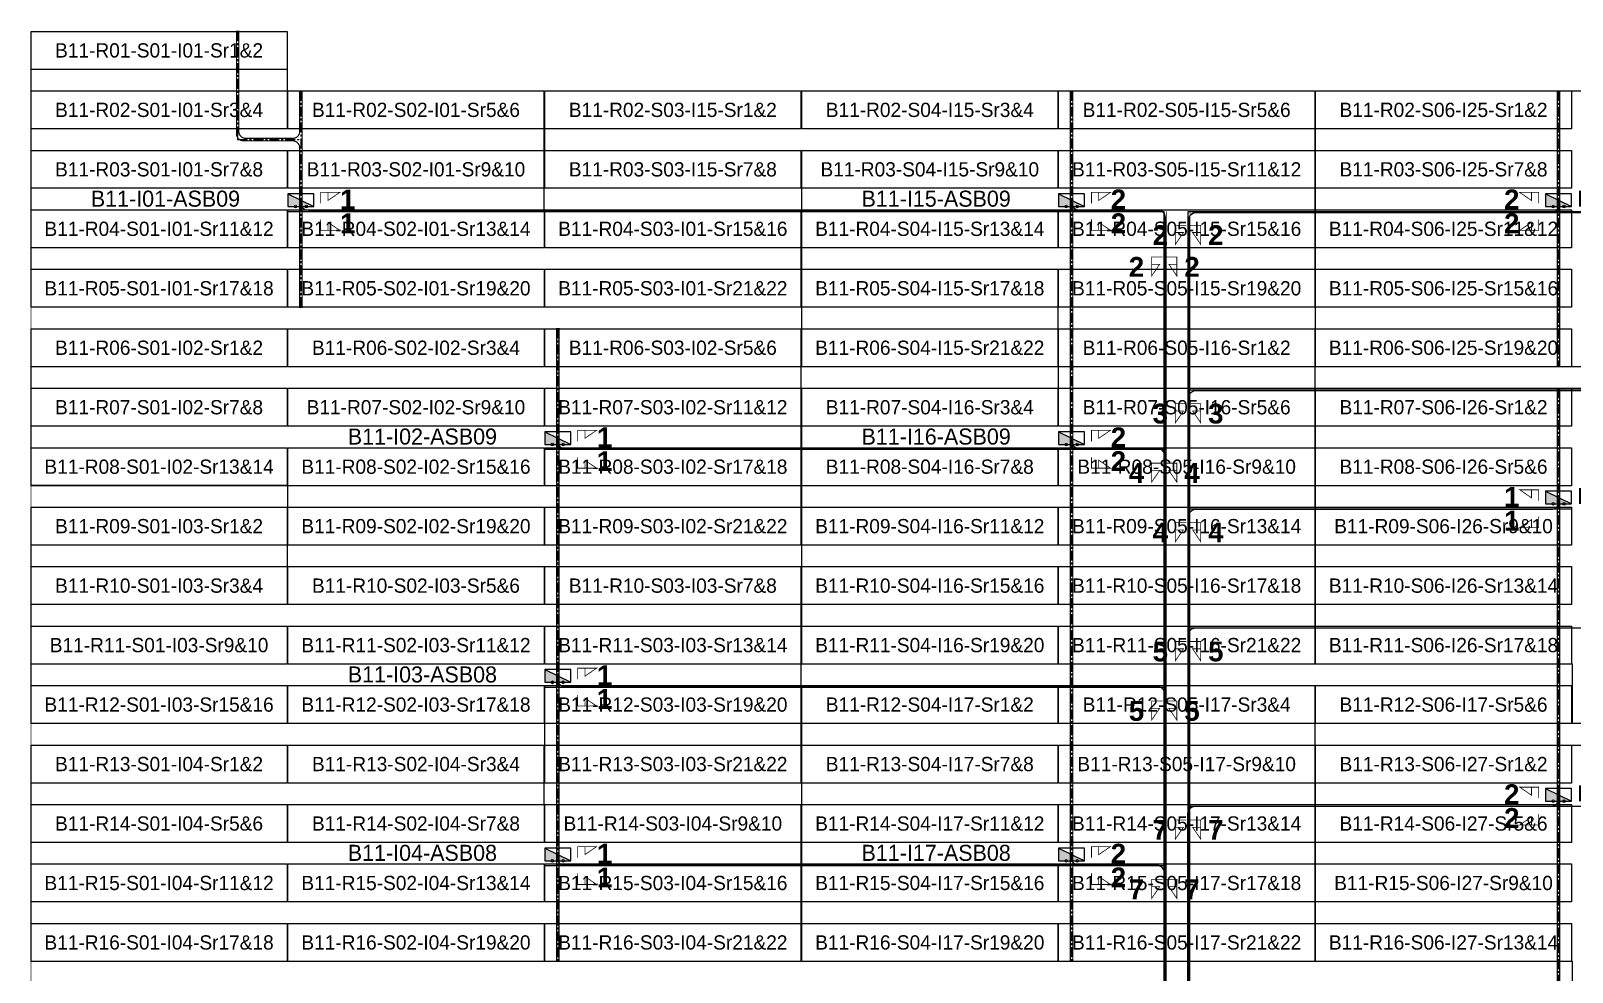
# Model space of a CAD drawing. Header units: metres. Extents: x 532315 to 532639, y 2674917 to 2675304.
# Drawn here: x 532314.6 to 532509, y 2675185.4 to 2675304.2 of the extents above; entities that cross this region are included whole.
import ezdxf
from ezdxf.enums import TextEntityAlignment as Align

# ---------------------------------------------------------------- set-up
doc = ezdxf.new("R2010")
doc.units = ezdxf.units.M
doc.header["$MEASUREMENT"] = 0
doc.linetypes.add('CENTER', pattern=[2, 1.25, -0.25, 0.25, -0.25])
doc.layers.add('Boundary-12.5 MW Block', color=6, linetype='Continuous', lineweight=9)
doc.layers.add('PILE', color=1, linetype='Continuous', lineweight=15)
for name, color, linetype in [('DC Trench BL-11', 40, 'Continuous'), ('E-Inverter Grouping', 2, 'Continuous'), ('Inverter Block-11', 7, 'Continuous'), ('LT Cable(AG) INV to LT Panel BL-11', 2, 'Continuous'), ('Messenger Wire Block-11 (Master Path)', 30, 'Continuous'), ('Messenger Wire Block-11 (MW Path)', 191, 'Continuous'), ('MMS Table Block-11', 8, 'Continuous'), ('Plan Line - DC BL-11', 40, 'Continuous'), ('Section Marking BL-11', 2, 'Continuous')]:
    doc.layers.add(name, color=color, linetype=linetype)
doc.styles.add('BoldTextStyle', font='arialbd.ttf')
doc.styles.get("Standard").update_dxf_attribs({"font": 'Adani Regular.ttf'})

# ---------------------------------------------------------------- blocks, each defined once
blk = doc.blocks.new('MMS Table (32.292 x 4.788)')
at = {"color": 0}
blk.add_lwpolyline([(0, -0.002), (0, 4.786), (32.292, 4.786), (32.292, -0.002)], close=True, dxfattribs=at)
at = {"color": 7}
blk.add_attdef('ID1', text='', height=1.8, dxfattribs=at).set_placement((16.146, 2.392), align=Align.MIDDLE_CENTER)
blk = doc.blocks.new('Inverter Block')
h = blk.add_hatch(color=0)
h.dxf.hatch_style = 1
h.paths.add_polyline_path([(-1.46, 2.27), (-1.46, 0.85), (1.46, 0.85)])
at = {"color": 0}
blk.add_lwpolyline([(1.46, 2.27), (-1.46, 2.27), (-1.46, 0.85), (1.46, 0.85)], close=True, dxfattribs=at)
blk.add_lwpolyline([(-1.46, 2.27), (1.46, 0.85)], dxfattribs=at)
at = {"layer": 'PILE'}
for centre in [(-0.61, 0.85), (0.61, 0.85)]:
    blk.add_circle(centre, 0.156, dxfattribs=at)
at = {"color": 7}
blk.add_attdef('ID', (-1.46, 3.01), '', height=1.8, dxfattribs=at)

msp = doc.modelspace()

# ---------------------------------------------------------------- linework, layer by layer
at = {"layer": 'Boundary-12.5 MW Block', "const_width": 0.05}
msp.add_lwpolyline([(532314.66, 2675304.08), (532346.95, 2675304.08), (532346.95, 2675296.58), (532638.48, 2675296.58), (532638.48, 2674916.79), (532314.66, 2674916.79)], close=True, dxfattribs=at)
at = {"layer": 'DC Trench BL-11', "color": 40, "const_width": 0.15}
for points in [[(532348.84, 2675296.58), (532348.54, 2675296.58), (532348.54, 2675291.48, -0.414214), (532347.64, 2675290.58), (532341.76, 2675290.58, -0.414214), (532340.86, 2675291.48), (532340.86, 2675304.08), (532340.56, 2675304.08), (532340.56, 2675291.18, 0.414214), (532341.46, 2675290.28), (532347.64, 2675290.28, -0.414214), (532348.54, 2675289.38), (532348.54, 2675269.29), (532348.84, 2675269.29)], [(532513.47, 2675139.68, 0.414214), (532512.57, 2675140.58), (532508.32, 2675140.58, -0.414214), (532507.42, 2675141.48), (532507.42, 2675259.08), (532507.12, 2675259.08), (532507.12, 2675134.29), (532507.42, 2675134.29), (532507.42, 2675139.38, -0.414214), (532508.32, 2675140.28), (532512.27, 2675140.28, -0.414214), (532513.17, 2675139.38), (532513.17, 2675104.29), (532513.47, 2675104.29)]]:
    msp.add_lwpolyline(points, format="xyb", close=True, dxfattribs=at)
for points in [[(532446.02, 2675296.58), (532445.71, 2675296.58), (532445.71, 2675186.79), (532446.02, 2675186.79)], [(532507.42, 2675296.58), (532507.12, 2675296.58), (532507.12, 2675261.79), (532507.42, 2675261.79)], [(532381.23, 2675266.58), (532380.93, 2675266.58), (532380.93, 2675186.79), (532381.23, 2675186.79)]]:
    msp.add_lwpolyline(points, close=True, dxfattribs=at)
at = {"layer": 'E-Inverter Grouping'}
for points in [[(532314.66, 2675304.08), (532346.95, 2675304.08), (532346.95, 2675296.58), (532379.34, 2675296.58), (532379.34, 2675281.58), (532411.74, 2675281.58), (532411.74, 2675269.29), (532314.66, 2675269.29)], [(532476.52, 2675296.58), (532476.52, 2675269.29), (532444.13, 2675269.29), (532444.13, 2675261.79), (532411.84, 2675261.79), (532411.84, 2675284.29), (532379.44, 2675284.29), (532379.44, 2675296.58)], [(532541.3, 2675291.79), (532541.3, 2675261.79), (532476.62, 2675261.79), (532476.62, 2675296.58), (532573.7, 2675296.58), (532573.7, 2675291.79)], [(532411.74, 2675239.29), (532347.05, 2675239.29), (532347.05, 2675246.79), (532314.66, 2675246.79), (532314.66, 2675266.58), (532411.74, 2675266.58)], [(532476.52, 2675224.29), (532411.84, 2675224.29), (532411.84, 2675259.08), (532444.23, 2675259.08), (532444.23, 2675266.58), (532476.52, 2675266.58)], [(532541.3, 2675216.79), (532509.01, 2675216.79), (532509.01, 2675224.29), (532476.62, 2675224.29), (532476.62, 2675259.08), (532541.3, 2675259.08)], [(532411.74, 2675209.29), (532379.44, 2675209.29), (532379.44, 2675216.79), (532314.66, 2675216.79), (532314.66, 2675244.08), (532346.95, 2675244.08), (532346.95, 2675236.58), (532411.74, 2675236.58)], [(532476.52, 2675216.79), (532476.52, 2675186.79), (532411.84, 2675186.79), (532411.84, 2675221.58), (532508.91, 2675221.58), (532508.91, 2675216.79)], [(532379.34, 2675206.58), (532411.74, 2675206.58), (532411.74, 2675186.79), (532314.66, 2675186.79), (532314.66, 2675214.08), (532379.34, 2675214.08)], [(532541.3, 2675164.29), (532509.01, 2675164.29), (532509.01, 2675186.79), (532476.62, 2675186.79), (532476.62, 2675214.08), (532541.3, 2675214.08)]]:
    msp.add_lwpolyline(points, close=True, dxfattribs=at)
at = {"layer": 'LT Cable(AG) INV to LT Panel BL-11'}
for points in [[(532467.28, 2675119.31), (532466.57, 2675119.31, -0.168834), (532466.02, 2675119.5), (532464.6, 2675120.62, 0.103275), (532464.24, 2675120.7), (532458.5, 2675120.7, -0.414214), (532457.6, 2675121.6), (532457.6, 2675132.85, -0.031335), (532457.61, 2675132.96), (532457.66, 2675133.44, 0.031335), (532457.67, 2675133.55), (532457.67, 2675280.6, 0.414214), (532456.77, 2675281.5), (532349.59, 2675281.5, -0.414214), (532348.69, 2675282.4), (532348.69, 2675282.69)], [(532467.28, 2675119.33), (532466.58, 2675119.33, -0.168676), (532466.02, 2675119.52), (532464.6, 2675120.65, 0.103275), (532464.24, 2675120.72), (532458.52, 2675120.72, -0.414214), (532457.62, 2675121.62), (532457.62, 2675132.85, -0.031335), (532457.63, 2675132.96), (532457.69, 2675133.43, 0.031335), (532457.7, 2675133.55), (532457.7, 2675280.63, 0.414214), (532456.8, 2675281.53), (532446.77, 2675281.53, -0.414214), (532445.87, 2675282.43), (532445.87, 2675282.69)], [(532467.28, 2675119.26), (532466.56, 2675119.26, -0.169152), (532466, 2675119.45), (532464.59, 2675120.57, 0.103275), (532464.23, 2675120.65), (532458.45, 2675120.65, -0.414214), (532457.55, 2675121.55), (532457.55, 2675132.86, -0.031335), (532457.56, 2675132.97), (532457.61, 2675133.44, 0.031335), (532457.62, 2675133.55), (532457.62, 2675250.55, 0.414214), (532456.72, 2675251.45), (532381.98, 2675251.45, -0.414214), (532381.08, 2675252.35), (532381.08, 2675252.69)], [(532467.28, 2675119.28), (532466.57, 2675119.28, -0.168993), (532466.01, 2675119.48), (532464.59, 2675120.6, 0.103275), (532464.23, 2675120.67), (532458.47, 2675120.67, -0.414214), (532457.57, 2675121.57), (532457.57, 2675132.85, -0.031335), (532457.58, 2675132.97), (532457.64, 2675133.44, 0.031335), (532457.65, 2675133.55), (532457.65, 2675250.58, 0.414214), (532456.75, 2675251.48), (532446.77, 2675251.48, -0.414214), (532445.87, 2675252.38), (532445.87, 2675252.69)], [(532469.27, 2675119.23), (532466.55, 2675119.23, -0.169313), (532465.99, 2675119.43), (532464.58, 2675120.55, 0.103275), (532464.22, 2675120.62), (532458.42, 2675120.62, -0.414214), (532457.52, 2675121.52), (532457.52, 2675132.86, -0.031335), (532457.53, 2675132.97), (532457.59, 2675133.44, 0.031335), (532457.6, 2675133.55), (532457.6, 2675220.53, 0.414214), (532456.7, 2675221.43), (532381.98, 2675221.43, -0.414214), (532381.08, 2675222.33), (532381.08, 2675222.69)], [(532469.27, 2675119.18), (532466.54, 2675119.18, -0.169635), (532465.98, 2675119.38), (532464.57, 2675120.5, 0.103275), (532464.21, 2675120.57), (532458.37, 2675120.57, -0.414214), (532457.47, 2675121.47), (532457.47, 2675132.86, -0.031335), (532457.48, 2675132.97), (532457.54, 2675133.44, 0.031335), (532457.55, 2675133.56), (532457.55, 2675197.98, 0.414214), (532456.65, 2675198.88), (532381.98, 2675198.88, -0.414214), (532381.08, 2675199.78), (532381.08, 2675200.19)], [(532469.27, 2675119.21), (532466.55, 2675119.21, -0.169474), (532465.99, 2675119.4), (532464.58, 2675120.52, 0.103275), (532464.22, 2675120.6), (532458.4, 2675120.6, -0.414214), (532457.5, 2675121.5), (532457.5, 2675132.86, -0.031335), (532457.51, 2675132.97), (532457.56, 2675133.44, 0.031335), (532457.57, 2675133.55), (532457.57, 2675198, 0.414214), (532456.67, 2675198.9), (532446.77, 2675198.9, -0.414214), (532445.87, 2675199.8), (532445.87, 2675200.19)]]:
    msp.add_lwpolyline(points, format="xyb", dxfattribs=at)
at = {"layer": 'LT Cable(AG) INV to LT Panel BL-11', "color": 5}
for points in [[(532472.31, 2675119.92), (532468.81, 2675119.92, -0.414214), (532467.91, 2675120.82), (532467.91, 2675123.88, 0.214019), (532467.61, 2675124.56), (532460.89, 2675130.53, -0.214019), (532460.59, 2675131.21), (532460.59, 2675132.86, -0.0289), (532460.6, 2675132.96), (532460.65, 2675133.44, 0.028902), (532460.66, 2675133.54), (532460.66, 2675280.36, -0.414217), (532461.56, 2675281.26), (532506.37, 2675281.26, 0.414214), (532507.27, 2675282.16), (532507.27, 2675282.69)], [(532472.31, 2675119.95), (532468.84, 2675119.95, -0.414214), (532467.94, 2675120.85), (532467.94, 2675123.89, 0.214019), (532467.63, 2675124.57), (532460.92, 2675130.54, -0.214019), (532460.62, 2675131.22), (532460.62, 2675132.86, -0.0289), (532460.62, 2675132.96), (532460.68, 2675133.44, 0.028902), (532460.69, 2675133.54), (532460.68, 2675280.34, -0.414217), (532461.58, 2675281.24), (532571.16, 2675281.24, 0.414214), (532572.06, 2675282.14), (532572.06, 2675282.69)], [(532472.31, 2675119.9), (532468.79, 2675119.9, -0.414214), (532467.89, 2675120.8), (532467.89, 2675123.87, 0.214019), (532467.58, 2675124.54), (532460.87, 2675130.52, -0.214019), (532460.57, 2675131.19), (532460.57, 2675132.86, -0.0289), (532460.57, 2675132.96), (532460.63, 2675133.44, 0.028902), (532460.64, 2675133.55), (532460.63, 2675257.89, -0.414217), (532461.53, 2675258.79), (532571.16, 2675258.79, 0.414214), (532572.06, 2675259.69), (532572.06, 2675260.19)], [(532472.31, 2675119.87), (532468.76, 2675119.87, -0.414214), (532467.86, 2675120.77), (532467.86, 2675123.86, 0.214019), (532467.56, 2675124.53), (532460.84, 2675130.51, -0.214019), (532460.54, 2675131.18), (532460.54, 2675132.86, -0.0289), (532460.55, 2675132.96), (532460.6, 2675133.44, 0.028902), (532460.61, 2675133.55), (532460.61, 2675242.91, -0.414217), (532461.51, 2675243.81), (532506.37, 2675243.81, 0.414214), (532507.27, 2675244.71), (532507.27, 2675245.19)], [(532470.37, 2675119.85), (532468.74, 2675119.85, -0.414214), (532467.84, 2675120.75), (532467.84, 2675123.85, 0.214019), (532467.53, 2675124.52), (532460.82, 2675130.5, -0.214019), (532460.52, 2675131.17), (532460.52, 2675132.86, -0.0289), (532460.52, 2675132.97), (532460.58, 2675133.45, 0.028902), (532460.59, 2675133.55), (532460.58, 2675227.94, -0.414217), (532461.48, 2675228.84), (532571.16, 2675228.84, 0.414214), (532572.06, 2675229.74), (532572.06, 2675230.19)], [(532470.37, 2675119.8), (532468.69, 2675119.8, -0.414214), (532467.79, 2675120.7), (532467.79, 2675123.83, 0.214019), (532467.48, 2675124.5), (532460.77, 2675130.48, -0.214019), (532460.47, 2675131.15), (532460.47, 2675132.86, -0.0289), (532460.47, 2675132.97), (532460.53, 2675133.45, 0.028902), (532460.54, 2675133.55), (532460.54, 2675205.49, -0.414217), (532461.44, 2675206.39), (532506.37, 2675206.39, 0.414214), (532507.27, 2675207.29), (532507.27, 2675207.69)], [(532470.37, 2675119.82), (532468.71, 2675119.82, -0.414214), (532467.81, 2675120.72), (532467.81, 2675123.84, 0.214019), (532467.51, 2675124.51), (532460.79, 2675130.49, -0.214019), (532460.49, 2675131.16), (532460.49, 2675132.86, -0.0289), (532460.5, 2675132.97), (532460.55, 2675133.45, 0.028902), (532460.56, 2675133.55), (532460.56, 2675205.46, -0.414217), (532461.46, 2675206.36), (532571.16, 2675206.36, 0.414214), (532572.06, 2675207.26), (532572.06, 2675207.69)]]:
    msp.add_lwpolyline(points, format="xyb", dxfattribs=at)
at = {"layer": 'Messenger Wire Block-11 (Master Path)'}
for points in [[(532347.05, 2675281.38), (532457.55, 2675281.38)], [(532457.55, 2675133.5), (532457.55, 2675281.38)], [(532460.55, 2675133.5), (532460.55, 2675281.38)], [(532460.55, 2675281.38), (532573.7, 2675281.38)], [(532460.55, 2675258.88), (532573.7, 2675258.88)], [(532379.44, 2675251.38), (532457.55, 2675251.38)], [(532460.55, 2675243.88), (532508.91, 2675243.88)], [(532460.55, 2675228.88), (532573.7, 2675228.88)], [(532379.44, 2675221.38), (532457.55, 2675221.38)], [(532460.55, 2675206.38), (532573.7, 2675206.38)], [(532379.44, 2675198.88), (532457.55, 2675198.88)]]:
    msp.add_lwpolyline(points, dxfattribs=at)
at = {"layer": 'Messenger Wire Block-11 (MW Path)', "const_width": 0.1}
for points in [[(532347.05, 2675281.38), (532457.55, 2675281.38)], [(532457.8, 2675133.5), (532457.8, 2675281.38)], [(532460.55, 2675281.38), (532573.7, 2675281.38)], [(532460.8, 2675133.5), (532460.8, 2675281.38)], [(532460.55, 2675258.88), (532573.7, 2675258.88)], [(532379.44, 2675251.38), (532457.55, 2675251.38)], [(532460.55, 2675243.88), (532508.91, 2675243.88)], [(532460.55, 2675228.88), (532573.7, 2675228.88)], [(532379.44, 2675221.38), (532457.55, 2675221.38)], [(532460.55, 2675206.38), (532573.7, 2675206.38)], [(532379.44, 2675198.88), (532457.55, 2675198.88)]]:
    msp.add_lwpolyline(points, dxfattribs=at)
at = {"layer": 'Plan Line - DC BL-11', "color": 6, "linetype": 'CENTER'}
for points in [[(532340.71, 2675304.08), (532340.71, 2675290.43), (532348.69, 2675290.43)], [(532348.69, 2675296.58), (532348.69, 2675269.29)], [(532445.87, 2675296.58), (532445.87, 2675186.79)], [(532507.27, 2675296.58), (532507.27, 2675261.79)], [(532381.08, 2675266.58), (532381.08, 2675186.79)], [(532507.27, 2675259.08), (532507.27, 2675134.29)]]:
    msp.add_lwpolyline(points, dxfattribs=at)
at = {"layer": 'Section Marking BL-11', "color": 94, "lineweight": 35, "true_color": 0x00a500, "const_width": 0.1}
for points in [[(532351.19, 2675282.38), (532351.19, 2675283.77), (532353.59, 2675283.77), (532352.11, 2675282.76), (532352.11, 2675283.77)], [(532448.37, 2675282.38), (532448.37, 2675283.77), (532450.77, 2675283.77), (532449.29, 2675282.76), (532449.29, 2675283.77)], [(532504.77, 2675282.38), (532504.77, 2675283.77), (532502.37, 2675283.77), (532503.85, 2675282.76), (532503.85, 2675283.77)], [(532351.19, 2675280.38), (532351.19, 2675278.99), (532353.59, 2675278.99), (532352.11, 2675280), (532352.11, 2675278.99)], [(532448.37, 2675280.38), (532448.37, 2675278.99), (532450.77, 2675278.99), (532449.29, 2675280), (532449.29, 2675278.99)], [(532460.35, 2675279.63), (532458.96, 2675279.63), (532458.96, 2675277.23), (532459.97, 2675278.71), (532458.96, 2675278.71)], [(532460.75, 2675279.63), (532462.14, 2675279.63), (532462.14, 2675277.23), (532461.13, 2675278.71), (532462.14, 2675278.71)], [(532504.77, 2675280.38), (532504.77, 2675278.99), (532502.37, 2675278.99), (532503.85, 2675280), (532503.85, 2675278.99)], [(532457.35, 2675275.63), (532455.96, 2675275.63), (532455.96, 2675273.23), (532456.97, 2675274.71), (532455.96, 2675274.71)], [(532457.75, 2675275.63), (532459.14, 2675275.63), (532459.14, 2675273.23), (532458.13, 2675274.71), (532459.14, 2675274.71)], [(532460.35, 2675257.13), (532458.96, 2675257.13), (532458.96, 2675254.73), (532459.97, 2675256.21), (532458.96, 2675256.21)], [(532460.75, 2675257.13), (532462.14, 2675257.13), (532462.14, 2675254.73), (532461.13, 2675256.21), (532462.14, 2675256.21)], [(532383.58, 2675252.38), (532383.58, 2675253.77), (532385.98, 2675253.77), (532384.5, 2675252.76), (532384.5, 2675253.77)], [(532448.37, 2675252.38), (532448.37, 2675253.77), (532450.77, 2675253.77), (532449.29, 2675252.76), (532449.29, 2675253.77)], [(532383.58, 2675250.38), (532383.58, 2675248.99), (532385.98, 2675248.99), (532384.5, 2675250), (532384.5, 2675248.99)], [(532448.37, 2675250.38), (532448.37, 2675248.99), (532450.77, 2675248.99), (532449.29, 2675250), (532449.29, 2675248.99)], [(532457.35, 2675249.63), (532455.96, 2675249.63), (532455.96, 2675247.23), (532456.97, 2675248.71), (532455.96, 2675248.71)], [(532457.75, 2675249.63), (532459.14, 2675249.63), (532459.14, 2675247.23), (532458.13, 2675248.71), (532459.14, 2675248.71)], [(532504.77, 2675244.88), (532504.77, 2675246.27), (532502.37, 2675246.27), (532503.85, 2675245.26), (532503.85, 2675246.27)], [(532460.35, 2675242.13), (532458.96, 2675242.13), (532458.96, 2675239.73), (532459.97, 2675241.21), (532458.96, 2675241.21)], [(532460.75, 2675242.13), (532462.14, 2675242.13), (532462.14, 2675239.73), (532461.13, 2675241.21), (532462.14, 2675241.21)], [(532504.77, 2675242.88), (532504.77, 2675241.49), (532502.37, 2675241.49), (532503.85, 2675242.5), (532503.85, 2675241.49)], [(532460.35, 2675227.13), (532458.96, 2675227.13), (532458.96, 2675224.73), (532459.97, 2675226.21), (532458.96, 2675226.21)], [(532460.75, 2675227.13), (532462.14, 2675227.13), (532462.14, 2675224.73), (532461.13, 2675226.21), (532462.14, 2675226.21)], [(532383.58, 2675222.38), (532383.58, 2675223.77), (532385.98, 2675223.77), (532384.5, 2675222.76), (532384.5, 2675223.77)], [(532383.58, 2675220.38), (532383.58, 2675218.99), (532385.98, 2675218.99), (532384.5, 2675220), (532384.5, 2675218.99)], [(532457.35, 2675219.63), (532455.96, 2675219.63), (532455.96, 2675217.23), (532456.97, 2675218.71), (532455.96, 2675218.71)], [(532457.75, 2675219.63), (532459.14, 2675219.63), (532459.14, 2675217.23), (532458.13, 2675218.71), (532459.14, 2675218.71)], [(532504.77, 2675207.38), (532504.77, 2675208.77), (532502.37, 2675208.77), (532503.85, 2675207.76), (532503.85, 2675208.77)], [(532504.77, 2675205.38), (532504.77, 2675203.99), (532502.37, 2675203.99), (532503.85, 2675205), (532503.85, 2675203.99)], [(532460.35, 2675204.63), (532458.96, 2675204.63), (532458.96, 2675202.23), (532459.97, 2675203.71), (532458.96, 2675203.71)], [(532460.75, 2675204.63), (532462.14, 2675204.63), (532462.14, 2675202.23), (532461.13, 2675203.71), (532462.14, 2675203.71)], [(532383.58, 2675199.88), (532383.58, 2675201.27), (532385.98, 2675201.27), (532384.5, 2675200.26), (532384.5, 2675201.27)], [(532448.37, 2675199.88), (532448.37, 2675201.27), (532450.77, 2675201.27), (532449.29, 2675200.26), (532449.29, 2675201.27)], [(532383.58, 2675197.88), (532383.58, 2675196.49), (532385.98, 2675196.49), (532384.5, 2675197.5), (532384.5, 2675196.49)], [(532448.37, 2675197.88), (532448.37, 2675196.49), (532450.77, 2675196.49), (532449.29, 2675197.5), (532449.29, 2675196.49)], [(532457.35, 2675197.13), (532455.96, 2675197.13), (532455.96, 2675194.73), (532456.97, 2675196.21), (532455.96, 2675196.21)], [(532457.75, 2675197.13), (532459.14, 2675197.13), (532459.14, 2675194.73), (532458.13, 2675196.21), (532459.14, 2675196.21)]]:
    msp.add_lwpolyline(points, dxfattribs=at)

# ---------------------------------------------------------------- block references
at = {"layer": 'Inverter Block-11'}
ref = msp.add_blockref('Inverter Block', (532348.69, 2675281.03), dxfattribs=dict(at, xscale=1.124999999976148, yscale=1.124999999976148, zscale=1.124999999976148))
ref.add_attrib('ID', 'B11-I01-ASB09', (532322.2, 2675281.97), dxfattribs={"layer": '0', "color": 7, "height": 2.025})
ref = msp.add_blockref('Inverter Block', (532445.87, 2675281.03), dxfattribs=dict(at, xscale=1.124999999976148, yscale=1.124999999976148, zscale=1.124999999976148))
ref.add_attrib('ID', 'B11-I15-ASB09', (532419.38, 2675281.97), dxfattribs={"layer": '0', "color": 7, "height": 2.025})
ref = msp.add_blockref('Inverter Block', (532507.27, 2675281.03), dxfattribs=dict(at, xscale=1.124999999976148, yscale=1.124999999976148, zscale=1.124999999976148))
ref.add_attrib('ID', 'B11-I25-ASB10', (532509.64, 2675281.97), dxfattribs={"layer": '0', "color": 7, "height": 2.025})
ref = msp.add_blockref('Inverter Block', (532381.08, 2675251.03), dxfattribs=dict(at, xscale=1.124999999976148, yscale=1.124999999976148, zscale=1.124999999976148))
ref.add_attrib('ID', 'B11-I02-ASB09', (532354.6, 2675251.97), dxfattribs={"layer": '0', "color": 7, "height": 2.025})
ref = msp.add_blockref('Inverter Block', (532445.87, 2675251.03), dxfattribs=dict(at, xscale=1.124999999976148, yscale=1.124999999976148, zscale=1.124999999976148))
ref.add_attrib('ID', 'B11-I16-ASB09', (532419.38, 2675251.97), dxfattribs={"layer": '0', "color": 7, "height": 2.025})
ref = msp.add_blockref('Inverter Block', (532507.27, 2675243.53), dxfattribs=dict(at, xscale=1.124999999976148, yscale=1.124999999976148, zscale=1.124999999976148))
ref.add_attrib('ID', 'B11-I26-ASB10', (532509.64, 2675244.47), dxfattribs={"layer": '0', "color": 7, "height": 2.025})
ref = msp.add_blockref('Inverter Block', (532381.08, 2675221.03), dxfattribs=dict(at, xscale=1.124999999976148, yscale=1.124999999976148, zscale=1.124999999976148))
ref.add_attrib('ID', 'B11-I03-ASB08', (532354.6, 2675221.97), dxfattribs={"layer": '0', "color": 7, "height": 2.025})
ref = msp.add_blockref('Inverter Block', (532507.27, 2675206.03), dxfattribs=dict(at, xscale=1.124999999976148, yscale=1.124999999976148, zscale=1.124999999976148))
ref.add_attrib('ID', 'B11-I27-ASB11', (532509.64, 2675206.97), dxfattribs={"layer": '0', "color": 7, "height": 2.025})
ref = msp.add_blockref('Inverter Block', (532381.08, 2675198.53), dxfattribs=dict(at, xscale=1.124999999976148, yscale=1.124999999976148, zscale=1.124999999976148))
ref.add_attrib('ID', 'B11-I04-ASB08', (532354.6, 2675199.47), dxfattribs={"layer": '0', "color": 7, "height": 2.025})
ref = msp.add_blockref('Inverter Block', (532445.87, 2675198.53), dxfattribs=dict(at, xscale=1.124999999976148, yscale=1.124999999976148, zscale=1.124999999976148))
ref.add_attrib('ID', 'B11-I17-ASB08', (532419.38, 2675199.47), dxfattribs={"layer": '0', "color": 7, "height": 2.025})
at = {"layer": 'MMS Table Block-11'}
for p, values in [((532314.66, 2675299.29), {'ID1': 'B11-R01-S01-I01-Sr1&2'}), ((532314.66, 2675291.79), {'ID1': 'B11-R02-S01-I01-Sr3&4'}), ((532347.05, 2675291.79), {'ID1': 'B11-R02-S02-I01-Sr5&6'}), ((532379.44, 2675291.79), {'ID1': 'B11-R02-S03-I15-Sr1&2'}), ((532411.84, 2675291.79), {'ID1': 'B11-R02-S04-I15-Sr3&4'}), ((532444.23, 2675291.79), {'ID1': 'B11-R02-S05-I15-Sr5&6'}), ((532476.62, 2675291.79), {'ID1': 'B11-R02-S06-I25-Sr1&2'}), ((532314.66, 2675284.29), {'ID1': 'B11-R03-S01-I01-Sr7&8'}), ((532347.05, 2675284.29), {'ID1': 'B11-R03-S02-I01-Sr9&10'}), ((532379.44, 2675284.29), {'ID1': 'B11-R03-S03-I15-Sr7&8'}), ((532411.84, 2675284.29), {'ID1': 'B11-R03-S04-I15-Sr9&10'}), ((532444.23, 2675284.29), {'ID1': 'B11-R03-S05-I15-Sr11&12'}), ((532476.62, 2675284.29), {'ID1': 'B11-R03-S06-I25-Sr7&8'}), ((532314.66, 2675276.79), {'ID1': 'B11-R04-S01-I01-Sr11&12'}), ((532347.05, 2675276.79), {'ID1': 'B11-R04-S02-I01-Sr13&14'}), ((532379.44, 2675276.79), {'ID1': 'B11-R04-S03-I01-Sr15&16'}), ((532411.84, 2675276.79), {'ID1': 'B11-R04-S04-I15-Sr13&14'}), ((532444.23, 2675276.79), {'ID1': 'B11-R04-S05-I15-Sr15&16'}), ((532476.62, 2675276.79), {'ID1': 'B11-R04-S06-I25-Sr11&12'}), ((532314.66, 2675269.29), {'ID1': 'B11-R05-S01-I01-Sr17&18'}), ((532347.05, 2675269.29), {'ID1': 'B11-R05-S02-I01-Sr19&20'}), ((532379.44, 2675269.29), {'ID1': 'B11-R05-S03-I01-Sr21&22'}), ((532411.84, 2675269.29), {'ID1': 'B11-R05-S04-I15-Sr17&18'}), ((532444.23, 2675269.29), {'ID1': 'B11-R05-S05-I15-Sr19&20'}), ((532476.62, 2675269.29), {'ID1': 'B11-R05-S06-I25-Sr15&16'}), ((532314.66, 2675261.79), {'ID1': 'B11-R06-S01-I02-Sr1&2'}), ((532347.05, 2675261.79), {'ID1': 'B11-R06-S02-I02-Sr3&4'}), ((532379.44, 2675261.79), {'ID1': 'B11-R06-S03-I02-Sr5&6'}), ((532411.84, 2675261.79), {'ID1': 'B11-R06-S04-I15-Sr21&22'}), ((532444.23, 2675261.79), {'ID1': 'B11-R06-S05-I16-Sr1&2'}), ((532476.62, 2675261.79), {'ID1': 'B11-R06-S06-I25-Sr19&20'}), ((532314.66, 2675254.29), {'ID1': 'B11-R07-S01-I02-Sr7&8'}), ((532347.05, 2675254.29), {'ID1': 'B11-R07-S02-I02-Sr9&10'}), ((532379.44, 2675254.29), {'ID1': 'B11-R07-S03-I02-Sr11&12'}), ((532411.84, 2675254.29), {'ID1': 'B11-R07-S04-I16-Sr3&4'}), ((532444.23, 2675254.29), {'ID1': 'B11-R07-S05-I16-Sr5&6'}), ((532476.62, 2675254.29), {'ID1': 'B11-R07-S06-I26-Sr1&2'}), ((532314.66, 2675246.79), {'ID1': 'B11-R08-S01-I02-Sr13&14'}), ((532347.05, 2675246.79), {'ID1': 'B11-R08-S02-I02-Sr15&16'}), ((532379.44, 2675246.79), {'ID1': 'B11-R08-S03-I02-Sr17&18'}), ((532411.84, 2675246.79), {'ID1': 'B11-R08-S04-I16-Sr7&8'}), ((532444.23, 2675246.79), {'ID1': 'B11-R08-S05-I16-Sr9&10'}), ((532476.62, 2675246.79), {'ID1': 'B11-R08-S06-I26-Sr5&6'}), ((532314.66, 2675239.29), {'ID1': 'B11-R09-S01-I03-Sr1&2'}), ((532347.05, 2675239.29), {'ID1': 'B11-R09-S02-I02-Sr19&20'}), ((532379.44, 2675239.29), {'ID1': 'B11-R09-S03-I02-Sr21&22'}), ((532411.84, 2675239.29), {'ID1': 'B11-R09-S04-I16-Sr11&12'}), ((532444.23, 2675239.29), {'ID1': 'B11-R09-S05-I16-Sr13&14'}), ((532476.62, 2675239.29), {'ID1': 'B11-R09-S06-I26-Sr9&10'}), ((532314.66, 2675231.79), {'ID1': 'B11-R10-S01-I03-Sr3&4'}), ((532347.05, 2675231.79), {'ID1': 'B11-R10-S02-I03-Sr5&6'}), ((532379.44, 2675231.79), {'ID1': 'B11-R10-S03-I03-Sr7&8'}), ((532411.84, 2675231.79), {'ID1': 'B11-R10-S04-I16-Sr15&16'}), ((532444.23, 2675231.79), {'ID1': 'B11-R10-S05-I16-Sr17&18'}), ((532476.62, 2675231.79), {'ID1': 'B11-R10-S06-I26-Sr13&14'}), ((532314.66, 2675224.29), {'ID1': 'B11-R11-S01-I03-Sr9&10'}), ((532347.05, 2675224.29), {'ID1': 'B11-R11-S02-I03-Sr11&12'}), ((532379.44, 2675224.29), {'ID1': 'B11-R11-S03-I03-Sr13&14'}), ((532411.84, 2675224.29), {'ID1': 'B11-R11-S04-I16-Sr19&20'}), ((532444.23, 2675224.29), {'ID1': 'B11-R11-S05-I16-Sr21&22'}), ((532476.62, 2675224.29), {'ID1': 'B11-R11-S06-I26-Sr17&18'}), ((532314.66, 2675216.79), {'ID1': 'B11-R12-S01-I03-Sr15&16'}), ((532347.05, 2675216.79), {'ID1': 'B11-R12-S02-I03-Sr17&18'}), ((532379.44, 2675216.79), {'ID1': 'B11-R12-S03-I03-Sr19&20'}), ((532411.84, 2675216.79), {'ID1': 'B11-R12-S04-I17-Sr1&2'}), ((532444.23, 2675216.79), {'ID1': 'B11-R12-S05-I17-Sr3&4'}), ((532476.62, 2675216.79), {'ID1': 'B11-R12-S06-I17-Sr5&6'}), ((532314.66, 2675209.29), {'ID1': 'B11-R13-S01-I04-Sr1&2'}), ((532347.05, 2675209.29), {'ID1': 'B11-R13-S02-I04-Sr3&4'}), ((532379.44, 2675209.29), {'ID1': 'B11-R13-S03-I03-Sr21&22'}), ((532411.84, 2675209.29), {'ID1': 'B11-R13-S04-I17-Sr7&8'}), ((532444.23, 2675209.29), {'ID1': 'B11-R13-S05-I17-Sr9&10'}), ((532476.62, 2675209.29), {'ID1': 'B11-R13-S06-I27-Sr1&2'}), ((532314.66, 2675201.79), {'ID1': 'B11-R14-S01-I04-Sr5&6'}), ((532347.05, 2675201.79), {'ID1': 'B11-R14-S02-I04-Sr7&8'}), ((532379.44, 2675201.79), {'ID1': 'B11-R14-S03-I04-Sr9&10'}), ((532411.84, 2675201.79), {'ID1': 'B11-R14-S04-I17-Sr11&12'}), ((532444.23, 2675201.79), {'ID1': 'B11-R14-S05-I17-Sr13&14'}), ((532476.62, 2675201.79), {'ID1': 'B11-R14-S06-I27-Sr5&6'}), ((532314.66, 2675194.29), {'ID1': 'B11-R15-S01-I04-Sr11&12'}), ((532347.05, 2675194.29), {'ID1': 'B11-R15-S02-I04-Sr13&14'}), ((532379.44, 2675194.29), {'ID1': 'B11-R15-S03-I04-Sr15&16'}), ((532411.84, 2675194.29), {'ID1': 'B11-R15-S04-I17-Sr15&16'}), ((532444.23, 2675194.29), {'ID1': 'B11-R15-S05-I17-Sr17&18'}), ((532476.62, 2675194.29), {'ID1': 'B11-R15-S06-I27-Sr9&10'}), ((532314.66, 2675186.79), {'ID1': 'B11-R16-S01-I04-Sr17&18'}), ((532347.05, 2675186.79), {'ID1': 'B11-R16-S02-I04-Sr19&20'}), ((532379.44, 2675186.79), {'ID1': 'B11-R16-S03-I04-Sr21&22'}), ((532411.84, 2675186.79), {'ID1': 'B11-R16-S04-I17-Sr19&20'}), ((532444.23, 2675186.79), {'ID1': 'B11-R16-S05-I17-Sr21&22'}), ((532476.62, 2675186.79), {'ID1': 'B11-R16-S06-I27-Sr13&14'})]:
    msp.add_blockref('MMS Table (32.292 x 4.788)', p, dxfattribs=at).add_auto_attribs(values)

# ---------------------------------------------------------------- texts
at = {"layer": 'Section Marking BL-11', "color": 94, "true_color": 0x00a500, "style": 'BoldTextStyle'}
for s, p in [('1', (532354.59, 2675282.88)), ('2', (532451.77, 2675282.88)), ('2', (532501.37, 2675282.88)), ('1', (532354.59, 2675279.88)), ('2', (532451.77, 2675279.88)), ('2', (532501.37, 2675279.88)), ('2', (532457.05, 2675278.38)), ('2', (532464.05, 2675278.38)), ('2', (532454.05, 2675274.38)), ('2', (532461.05, 2675274.38)), ('3', (532457.05, 2675255.88)), ('3', (532464.05, 2675255.88)), ('1', (532386.98, 2675252.88)), ('2', (532451.77, 2675252.88)), ('1', (532386.98, 2675249.88)), ('2', (532451.77, 2675249.88)), ('4', (532454.05, 2675248.38)), ('4', (532461.05, 2675248.38)), ('1', (532501.37, 2675245.38)), ('1', (532501.37, 2675242.38)), ('4', (532457.05, 2675240.88)), ('4', (532464.05, 2675240.88)), ('5', (532457.05, 2675225.88)), ('5', (532464.05, 2675225.88)), ('1', (532386.98, 2675222.88)), ('1', (532386.98, 2675219.88)), ('5', (532454.05, 2675218.38)), ('5', (532461.05, 2675218.38)), ('2', (532501.37, 2675207.88)), ('2', (532501.37, 2675204.88)), ('7', (532457.05, 2675203.38)), ('7', (532464.05, 2675203.38)), ('1', (532386.98, 2675200.38)), ('2', (532451.77, 2675200.38)), ('1', (532386.98, 2675197.38)), ('2', (532451.77, 2675197.38)), ('7', (532454.05, 2675195.88)), ('7', (532461.05, 2675195.88))]:
    msp.add_text(s, height=2.5, dxfattribs=at).set_placement(p, align=Align.MIDDLE_CENTER)

doc.saveas('drawing.dxf')
